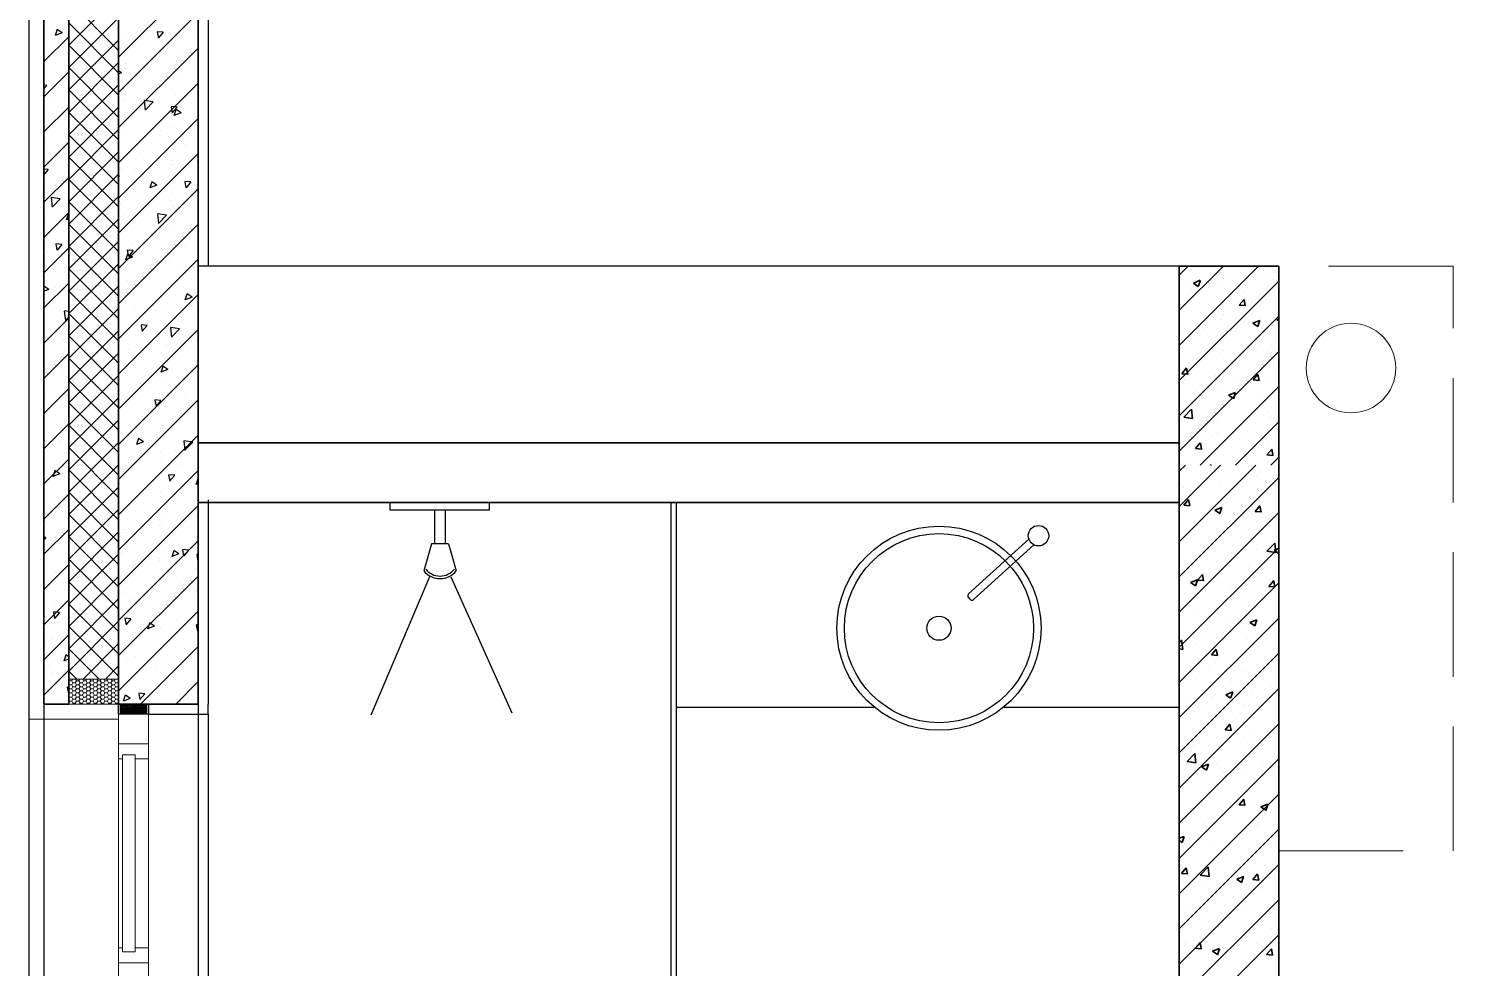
# Model space of a CAD drawing. Header units: inches. Extents: x 143994 to 247866, y 243815 to 272761.
# Drawn here: x 215828 to 218740, y 257098 to 258982 of the extents above; entities that cross this region are included whole.
import ezdxf

# ---------------------------------------------------------------- set-up
doc = ezdxf.new("R2010")
doc.units = ezdxf.units.IN
doc.header["$LTSCALE"] = 1000
doc.header["$MEASUREMENT"] = 0
doc.linetypes.add('DASH', pattern=[0.35, 0.25, -0.1])
for name, color, linetype in [('0-建筑1F', 127, 'Continuous'), ('A-S-face(建筑粉刷线)', 136, 'Continuous'), ('A-Wall-Patn', 255, 'Continuous'), ('I-FURNITURE-FIX', 2, 'Continuous'), ('PUB_HATCH', 8, 'Continuous'), ('厨卫', 44, 'Continuous')]:
    doc.layers.add(name, color=color, linetype=linetype)
for name, color, linetype, lineweight in [('A-Flr-Misc', 252, 'Continuous', 9), ('A-Flr-Opng', 14, 'Continuous', 9), ('A-M-Stone', 11, 'Continuous', 15), ('A-Wall', 254, 'Continuous', 35), ('MQ-HZ幕墙绘制', 6, 'Continuous', 13), ('W-保温层', 8, 'Continuous', 13)]:
    doc.layers.add(name, color=color, linetype=linetype, lineweight=lineweight)

# ---------------------------------------------------------------- blocks, each defined once
blk = doc.blocks.new('144')
at = {"layer": 'MQ-HZ幕墙绘制'}
h = blk.add_hatch(dxfattribs=at)
h.set_pattern_fill('HONEY', color=127, scale=3)
h.set_pattern_definition([(0, (2375.541, 380841.3842), (7.14375, 4.124445), [4.7625, -9.525]), (120, (2375.541, 380841.3842), (-7.143749147, 4.124446478), [4.7625, -9.525]), (60, (2375.541, 380841.3842), (8.53e-07, 8.248891478), [-9.525, 4.7625])])
h.paths.add_polyline_path([(631456.9, -382530.3), (631356.9, -382530.3), (631356.9, -382480.3), (631456.9, -382480.3)])
h = blk.add_hatch(dxfattribs=at)
h.set_pattern_fill('HEX', color=127, angle=-90, style=0)
h.set_pattern_definition([(270, (1020.9525, 145.3926), (1.649778, -3e-16), [0.9525, -1.905]), (30, (1020.9525, 145.3926), (-0.824889, 1.4287496586), [0.9525, -1.905]), (330, (1020.9525, 144.4401), (0.824889, 1.4287496586), [0.9525, -1.905])])
h.paths.add_polyline_path([(631459.9, -382530.3), (631513.9, -382530.3), (631513.9, -382547.3), (631459.9, -382547.3)])
at = {"layer": 'A-Flr-Misc', "color": 127, "linetype": 'DASH'}
for p, q in [((634136.9, -381650.3), (633786.9, -381650.3)), ((633786.9, -381650.3), (633786.9, -382825.3)), ((634136.9, -382825.3), (634136.9, -381650.3)), ((633786.9, -382825.3), (634136.9, -382825.3))]:
    blk.add_line(p, q, dxfattribs=at)
at = {"layer": 'A-Flr-Opng', "color": 127}
blk.add_circle((633931.9, -381855.3), 90, dxfattribs=at)
at = {"layer": 'A-M-Stone', "color": 127}
for p, q in [((631276.9, -382530.3), (631276.9, -379670.3)), ((631276.9, -382530.3), (631276.9, -382560.3)), ((631276.9, -382560.3), (631456.9, -382560.3))]:
    blk.add_line(p, q, dxfattribs=at)
at = {"layer": 'A-S-face(建筑粉刷线)', "color": 127}
for p, q in [((631636.9, -380030.3), (631636.9, -381650.3)), ((631636.9, -382120.3), (631636.9, -382530.3))]:
    blk.add_line(p, q, dxfattribs=at)
blk.add_lwpolyline([(631516.9, -382550.3), (631636.9, -382550.3), (631636.9, -382530.3)], dxfattribs=at)
at = {"layer": 'A-Wall', "color": 127}
for p, q in [((631306.9, -379700.3), (631306.9, -382530.3)), ((631356.9, -382530.3), (631356.9, -379750.3)), ((631456.9, -379850.3), (631456.9, -382530.3)), ((631616.9, -382530.3), (631616.9, -380010.3)), ((633586.9, -381650.3), (633786.9, -381650.3)), ((633586.9, -384945.3), (633586.9, -381650.3)), ((633786.9, -381650.3), (633786.9, -381995.3)), ((633786.9, -381995.3), (633786.9, -384945.3)), ((631616.9, -382005.3), (633586.9, -382005.3)), ((631616.9, -382120.3), (631616.9, -382020.3)), ((633586.9, -382125.3), (631616.9, -382125.3)), ((631306.9, -382530.3), (631356.9, -382530.3)), ((631456.9, -382530.3), (631616.9, -382530.3))]:
    blk.add_line(p, q, dxfattribs=at)
at = {"layer": 'A-Wall', "color": 127, "linetype": 'Continuous'}
for p, q in [((633586.9, -381668.3), (633605, -381650.3)), ((633586.9, -381739), (633675.7, -381650.3)), ((633586.9, -381809.8), (633746.4, -381650.3)), ((633586.9, -381880.5), (633786.9, -381680.5)), ((633615.3, -381684.4), (633629.3, -381679)), ((633625.3, -381691.3), (633629.4, -381679.3)), ((633676, -381675.3), (633676, -381675.3)), ((633728.8, -381669.3), (633728.8, -381669.3)), ((633776.4, -381677), (633776.4, -381677)), ((633778.9, -381662.7), (633778.9, -381662.7)), ((633782.7, -381679.8), (633782.7, -381679.8)), ((633602.5, -381685.9), (633602.5, -381685.9)), ((633611.4, -381697.6), (633611.4, -381697.6)), ((633615.3, -381684.4), (633625.3, -381691.1)), ((633672.5, -381692), (633672.5, -381692)), ((633718.1, -381702.1), (633718.1, -381702.1)), ((633587.3, -381728.8), (633586.9, -381725.7)), ((633586.9, -381728.6), (633587.2, -381728.6)), ((633651.9, -381737), (633651.9, -381737)), ((633707.6, -381728.7), (633717.2, -381717.2)), ((633707.6, -381728.7), (633719.5, -381729.8)), ((633719.6, -381730), (633717.3, -381717.4)), ((633768.6, -381717), (633768.6, -381717)), ((633586.9, -381951.2), (633786.9, -381751.2)), ((633670.1, -381758.6), (633670.1, -381758.6)), ((633676.2, -381748.2), (633676.2, -381748.2)), ((633726.3, -381741.6), (633726.3, -381741.6)), ((633734.7, -381764.9), (633748.7, -381759.6)), ((633734.7, -381764.9), (633744.7, -381771.7)), ((633744.7, -381771.9), (633748.8, -381759.8)), ((633774, -381743.6), (633774, -381743.6)), ((633782.9, -381759), (633786.9, -381754.8)), ((633782.9, -381759), (633786.9, -381759.6)), ((633636.2, -381776.9), (633636.2, -381776.9)), ((633699.8, -381780.9), (633699.8, -381780.9)), ((633742.9, -381781.4), (633742.9, -381781.4)), ((633586.9, -382021.9), (633786.9, -381821.9)), ((633623.6, -381827.1), (633623.6, -381827.1)), ((633667.7, -381825.2), (633667.7, -381825.2)), ((633673.6, -381820.5), (633673.6, -381820.5)), ((633749.4, -381810.5), (633749.4, -381810.5)), ((633771.5, -381810.2), (633771.5, -381810.2)), ((633591.9, -381866.6), (633601.5, -381855.1)), ((633603.9, -381867.9), (633601.6, -381855.3)), ((633776.2, -381850.9), (633776.2, -381850.9)), ((633591.9, -381866.6), (633603.8, -381867.7)), ((633597.2, -381879.1), (633597.2, -381879.1)), ((633659.6, -381870.9), (633659.6, -381870.9)), ((633704, -381883.6), (633704, -381883.6)), ((633735.3, -381879.2), (633745, -381867.7)), ((633735.3, -381879.2), (633747.3, -381880.2)), ((633747.4, -381880.4), (633745.1, -381867.9)), ((633769.1, -381876.8), (633769.1, -381876.8)), ((633621, -381899.4), (633621, -381899.4)), ((633629.2, -382050.3), (633786.9, -381892.6)), ((633639.4, -381906), (633639.4, -381906)), ((633665.2, -381891.8), (633665.2, -381891.8)), ((633686, -381910), (633700, -381904.6)), ((633686, -381910), (633696, -381916.7)), ((633696.1, -381916.9), (633700.1, -381904.8)), ((633696.8, -381889.4), (633696.8, -381889.4)), ((633746.2, -381910.5), (633746.2, -381910.5)), ((633595.9, -381953.8), (633611.5, -381937.6)), ((633613.8, -381956.8), (633611.6, -381937.8)), ((633766.7, -381943.4), (633766.7, -381943.4)), ((633595.9, -381953.8), (633613.7, -381956.6)), ((633644.2, -381968.3), (633644.2, -381968.3)), ((633662.8, -381958.4), (633662.8, -381958.4)), ((633700, -382050.3), (633786.9, -381963.3)), ((633768, -381970.2), (633768, -381970.2)), ((633770.5, -381951.6), (633770.5, -381951.6)), ((633651.3, -381990.3), (633651.3, -381990.3)), ((633664.2, -381985.3), (633664.2, -381985.3)), ((633771, -381989.8), (633771, -381989.8)), ((633619.6, -382017), (633629.3, -382005.6)), ((633619.6, -382017), (633631.6, -382018.1)), ((633631.7, -382018.3), (633629.4, -382005.8)), ((633660.4, -382024.9), (633660.4, -382024.9)), ((633717.9, -382030.5), (633717.9, -382030.5)), ((633763.1, -382029.6), (633772.7, -382018.1)), ((633763.1, -382029.6), (633775, -382030.6)), ((633764.3, -382009.9), (633764.3, -382009.9)), ((633767.9, -382023.9), (633767.9, -382023.9)), ((633775.1, -382030.9), (633772.8, -382018.3)), ((633586.9, -382062.7), (633599.3, -382050.3)), ((633586.9, -382133.4), (633670, -382050.3)), ((633586.9, -382204.1), (633740.7, -382050.3)), ((633591.5, -382047.2), (633591.5, -382047.2)), ((633649.7, -382050.3), (633651.4, -382049.6)), ((633651.3, -382050.3), (633651.5, -382049.8)), ((633699.3, -382034.2), (633699.3, -382034.2)), ((633703.1, -382052.4), (633703.1, -382052.4)), ((633770.7, -382050.3), (633786.9, -382034)), ((633586.9, -382274.8), (633786.9, -382074.8)), ((633634, -382078.6), (633634, -382078.6)), ((633634.8, -382067.9), (633634.8, -382067.9)), ((633670.7, -382084.7), (633670.7, -382084.7)), ((633735.1, -382065.8), (633735.1, -382065.8)), ((633741.5, -382072.4), (633741.5, -382072.4)), ((633594.9, -382094.7), (633594.9, -382094.7)), ((633596, -382130.8), (633605.6, -382119.3)), ((633608, -382132.1), (633605.6, -382119.6)), ((633586.9, -382345.5), (633786.9, -382145.5)), ((633596, -382130.8), (633608, -382131.9)), ((633631.6, -382145.2), (633631.6, -382145.2)), ((633658.2, -382140.8), (633672.2, -382135.4)), ((633658.2, -382140.8), (633668.2, -382147.5)), ((633659.6, -382147.2), (633659.6, -382147.2)), ((633662.9, -382142.4), (633662.9, -382142.4)), ((633668.2, -382147.7), (633672.2, -382135.6)), ((633732.6, -382132.4), (633732.6, -382132.4)), ((633739.5, -382143.4), (633749.1, -382131.9)), ((633739.5, -382143.4), (633751.4, -382144.4)), ((633744.4, -382147), (633744.4, -382147)), ((633751.4, -382144.6), (633749.1, -382132.1)), ((633779.5, -382122.4), (633779.5, -382122.4)), ((633618.1, -382163.6), (633618.1, -382163.6)), ((633766.3, -382151.7), (633766.3, -382151.7)), ((633730.2, -382198.9), (633730.2, -382198.9)), ((633763.2, -382223), (633778.8, -382206.8)), ((633586.9, -382416.2), (633786.9, -382216.2)), ((633629.2, -382211.7), (633629.2, -382211.7)), ((633691.8, -382225.9), (633691.8, -382225.9)), ((633741.8, -382219.3), (633741.8, -382219.3)), ((633763.2, -382223), (633781, -382225.8)), ((633777.6, -382221.3), (633786.9, -382217.8)), ((633777.6, -382221.3), (633786.9, -382227.6)), ((633781, -382226), (633778.8, -382207)), ((633620.6, -382249.4), (633620.6, -382249.4)), ((633654.6, -382261.7), (633654.6, -382261.7)), ((633727.4, -382253.9), (633727.4, -382253.9)), ((633771.2, -382241.7), (633771.2, -382241.7)), ((633586.9, -382486.9), (633786.9, -382286.9)), ((633609.6, -382285.8), (633623.6, -382280.5)), ((633609.6, -382285.8), (633619.5, -382292.5)), ((633619.5, -382292.8), (633623.6, -382280.7)), ((633623.8, -382281.3), (633633.4, -382269.8)), ((633623.8, -382281.3), (633635.7, -382282.3)), ((633626.7, -382278.3), (633626.7, -382278.3)), ((633635.7, -382282.5), (633633.4, -382270)), ((633662.8, -382276.3), (633662.8, -382276.3)), ((633727.8, -382265.5), (633727.8, -382265.5)), ((633765, -382288.2), (633765, -382288.2)), ((633767.2, -382293.8), (633776.8, -382282.3)), ((633767.2, -382293.8), (633779.2, -382294.9)), ((633769.6, -382280.8), (633769.6, -382280.8)), ((633779.2, -382295.1), (633776.8, -382282.5)), ((633639.2, -382304.8), (633639.2, -382304.8)), ((633689.2, -382298.2), (633689.2, -382298.2)), ((633702.5, -382305.6), (633702.5, -382305.6)), ((633624.3, -382344.9), (633624.3, -382344.9)), ((633725.3, -382332.1), (633725.3, -382332.1)), ((633586.9, -382557.6), (633786.9, -382357.6)), ((633636.6, -382377), (633636.6, -382377)), ((633687.6, -382355.6), (633687.6, -382355.6)), ((633712.4, -382367.1), (633712.4, -382367.1)), ((633729, -382366.4), (633743, -382361)), ((633729, -382366.4), (633738.9, -382373.1)), ((633738.9, -382373.3), (633743, -382361.2)), ((633778.9, -382375.6), (633778.9, -382375.6)), ((633586.9, -382406.8), (633591.9, -382401.6)), ((633594.1, -382420.8), (633591.8, -382401.8)), ((633662.3, -382395.6), (633662.3, -382395.6)), ((633722.9, -382398.7), (633722.9, -382398.7)), ((633586.9, -382419.5), (633594.1, -382420.6)), ((633586.9, -382628.3), (633786.9, -382428.3)), ((633621.9, -382411.5), (633621.9, -382411.5)), ((633651.5, -382431.7), (633661.1, -382420.2)), ((633651.5, -382431.7), (633663.5, -382432.7)), ((633663.5, -382433), (633661.1, -382420.4)), ((633786.1, -382429.3), (633786.1, -382429.3)), ((633648.7, -382457.8), (633648.7, -382457.8)), ((633659.7, -382446), (633659.7, -382446)), ((633720.5, -382465.3), (633720.5, -382465.3)), ((633755.4, -382462.3), (633755.4, -382462.3)), ((633619.5, -382478.1), (633619.5, -382478.1)), ((633690.8, -382484.6), (633690.8, -382484.6)), ((633770.7, -382495), (633770.7, -382495)), ((633586.9, -382699.1), (633786.9, -382499.1)), ((633607.1, -382524.8), (633607.1, -382524.8)), ((633654, -382515), (633654, -382515)), ((633680.3, -382511.4), (633694.3, -382506)), ((633680.3, -382511.4), (633690.2, -382518.1)), ((633690.2, -382518.3), (633694.3, -382506.2)), ((633733.4, -382508.2), (633733.4, -382508.2)), ((633783.5, -382501.6), (633783.5, -382501.6)), ((633617, -382544.6), (633617, -382544.6)), ((633718, -382531.8), (633718, -382531.8)), ((633586.9, -382769.8), (633786.9, -382569.8)), ((633608.9, -382559.4), (633608.9, -382559.4)), ((633679.3, -382582.1), (633688.9, -382570.7)), ((633679.3, -382582.1), (633691.2, -382583.2)), ((633691.2, -382583.4), (633688.9, -382570.9)), ((633701.9, -382558.9), (633701.9, -382558.9)), ((633715.6, -382563.9), (633715.6, -382563.9)), ((633730.9, -382580.5), (633730.9, -382580.5)), ((633614.6, -382611.2), (633614.6, -382611.2)), ((633680.8, -382587.1), (633680.8, -382587.1)), ((633715.6, -382598.4), (633715.6, -382598.4)), ((633586.9, -382840.5), (633786.9, -382640.5)), ((633602.8, -382645.8), (633618.4, -382629.6)), ((633620.6, -382648.7), (633618.4, -382629.7)), ((633778.3, -382628.9), (633778.3, -382628.9)), ((633602.8, -382645.8), (633620.6, -382648.5)), ((633628.2, -382666), (633628.2, -382666)), ((633631.6, -382656.4), (633645.6, -382651)), ((633631.6, -382656.4), (633641.6, -382663.1)), ((633641.6, -382663.3), (633645.6, -382651.3)), ((633661.7, -382648.9), (633661.7, -382648.9)), ((633676.7, -382666.1), (633676.7, -382666.1)), ((633678.3, -382659.4), (633678.3, -382659.4)), ((633713.2, -382665), (633713.2, -382665)), ((633754, -382649.4), (633754, -382649.4)), ((633783.5, -382670.7), (633783.5, -382670.7)), ((633612.1, -382688.5), (633612.1, -382688.5)), ((633612.2, -382677.8), (633612.2, -382677.8)), ((633718.9, -382693), (633718.9, -382693)), ((633586.9, -382911.2), (633786.9, -382711.2)), ((633701.4, -382728.3), (633701.4, -382728.3)), ((633707, -382732.6), (633716.6, -382721.1)), ((633719, -382733.8), (633716.6, -382721.3)), ((633609.7, -382744.4), (633609.7, -382744.4)), ((633625.7, -382738.3), (633625.7, -382738.3)), ((633707, -382732.6), (633719, -382733.6)), ((633710.7, -382731.6), (633710.7, -382731.6)), ((633751, -382736.9), (633765, -382731.6)), ((633751, -382736.9), (633761, -382743.6)), ((633761, -382743.9), (633765, -382731.8)), ((633770.1, -382748.2), (633770.1, -382748.2)), ((633586.9, -382981.9), (633786.9, -382781.9)), ((633636.9, -382767.8), (633636.9, -382767.8)), ((633653.4, -382768.2), (633653.4, -382768.2)), ((633743.7, -382772.3), (633743.7, -382772.3)), ((633586.9, -382799.9), (633597, -382796.1)), ((633586.9, -382804.1), (633592.9, -382808.2)), ((633592.9, -382808.4), (633597, -382796.3)), ((633607.3, -382811), (633607.3, -382811)), ((633648.8, -382807.2), (633648.8, -382807.2)), ((633701.4, -382812.2), (633701.4, -382812.2)), ((633708.3, -382798.2), (633708.3, -382798.2)), ((633775.1, -382790.5), (633775.1, -382790.5)), ((633586.9, -383052.6), (633786.9, -382852.6)), ((633591.3, -382870.5), (633600.9, -382859)), ((633591.3, -382870.5), (633603.3, -382871.5)), ((633598, -382870), (633598, -382870)), ((633603.3, -382871.7), (633600.9, -382859.2)), ((633629.3, -382873.7), (633644.9, -382857.5)), ((633629.3, -382873.7), (633647.1, -382876.5)), ((633647.1, -382876.7), (633644.9, -382857.7)), ((633702.4, -382882), (633716.4, -382876.6)), ((633704.7, -382874.5), (633704.7, -382874.5)), ((633705.9, -382864.7), (633705.9, -382864.7)), ((633722.5, -382869.4), (633722.5, -382869.4)), ((633734.8, -382883), (633744.4, -382871.5)), ((633746.7, -382884.3), (633744.4, -382871.7)), ((633772.6, -382862.8), (633772.6, -382862.8)), ((633596.2, -382886.1), (633596.2, -382886.1)), ((633604.9, -382877.5), (633604.9, -382877.5)), ((633640.1, -382896.9), (633640.1, -382896.9)), ((633661.1, -382902.2), (633661.1, -382902.2)), ((633702.4, -382882), (633712.3, -382888.7)), ((633712.3, -382888.9), (633716.3, -382876.8)), ((633734.8, -382883), (633746.7, -382884.1)), ((633746.9, -382901.4), (633746.9, -382901.4)), ((633777.7, -382882.1), (633777.7, -382882.1)), ((633586.9, -383123.3), (633786.9, -382923.3)), ((633703.4, -382931.3), (633703.4, -382931.3)), ((633602.4, -382944.1), (633602.4, -382944.1)), ((633669.9, -382948.3), (633669.9, -382948.3)), ((633720, -382941.7), (633720, -382941.7)), ((633664.9, -382976.2), (633664.9, -382976.2)), ((633771.7, -382980.7), (633771.7, -382980.7)), ((633586.9, -383194), (633786.9, -382994)), ((633600, -383010.7), (633600, -383010.7)), ((633619.1, -383020.9), (633628.7, -383009.4)), ((633619.1, -383020.9), (633631, -383022)), ((633631, -383022.2), (633628.7, -383009.6)), ((633652.8, -383021.5), (633652.8, -383021.5)), ((633653.7, -383027), (633667.7, -383021.6)), ((633663.6, -383033.9), (633667.7, -383021.8)), ((633667.3, -383020.6), (633667.3, -383020.6)), ((633701, -382997.9), (633701, -382997.9)), ((633743.1, -383010.6), (633743.1, -383010.6)), ((633762.5, -383033.5), (633772.1, -383022)), ((633769.5, -383001.5), (633769.5, -383001.5)), ((633774.5, -383034.7), (633772.1, -383022.2)), ((633617.3, -383027.2), (633617.3, -383027.2)), ((633653.7, -383027), (633663.6, -383033.7)), ((633762.5, -383033.5), (633774.5, -383034.5))]:
    blk.add_line(p, q, dxfattribs=at)
at = {"layer": 'I-FURNITURE-FIX', "color": 127, "ltscale": 10}
blk.add_line((632576.9, -382125.3), (632576.9, -382536.3), dxfattribs=at)
at = {"layer": 'MQ-HZ幕墙绘制', "color": 127}
for p, q in [((631456.9, -382610.3), (631456.9, -382550.3)), ((631456.9, -382550.3), (631516.9, -382550.3)), ((631516.9, -382550.3), (631516.9, -382610.3)), ((631456.9, -382640.3), (631456.9, -382610.3)), ((631456.9, -382610.3), (631516.9, -382610.3)), ((631516.9, -382610.3), (631456.9, -382610.3)), ((631516.9, -382610.3), (631516.9, -382640.3)), ((631456.9, -382640.3), (631456.9, -383020.3)), ((631464.9, -382640.3), (631456.9, -382640.3)), ((631489.9, -382632.3), (631464.9, -382632.3)), ((631464.9, -382632.3), (631464.9, -382640.3)), ((631464.9, -382640.3), (631464.9, -383020.3)), ((631489.9, -382640.3), (631489.9, -382632.3)), ((631489.9, -382640.3), (631489.9, -383020.3)), ((631516.9, -382640.3), (631489.9, -382640.3)), ((631516.9, -382640.3), (631516.9, -383020.3)), ((631464.9, -383020.3), (631456.9, -383020.3)), ((631456.9, -383020.3), (631456.9, -383050.3)), ((631464.9, -383028.3), (631464.9, -383020.3)), ((631516.9, -383020.3), (631489.9, -383020.3)), ((631489.9, -383020.3), (631489.9, -383028.3)), ((631516.9, -383050.3), (631516.9, -383020.3)), ((631456.9, -383050.3), (631516.9, -383050.3)), ((631516.9, -383050.3), (631456.9, -383050.3)), ((631456.9, -383050.3), (631456.9, -383110.3)), ((631489.9, -383028.3), (631464.9, -383028.3)), ((631516.9, -383110.3), (631516.9, -383050.3))]:
    blk.add_line(p, q, dxfattribs=at)
blk.add_lwpolyline([(631456.9, -382530.3), (631356.9, -382530.3), (631356.9, -382480.3), (631456.9, -382480.3)], close=True, dxfattribs=at)
at = {"layer": 'MQ-HZ幕墙绘制', "color": 127, "lineweight": -3}
blk.add_lwpolyline([(631516.9, -382550.3), (631456.9, -382550.3), (631456.9, -382533.3), (631456.9, -382533.3), (631456.9, -382530.3), (631459.9, -382530.3), (631459.9, -382547.3), (631513.9, -382547.3), (631513.9, -382530.3), (631516.9, -382530.3), (631516.9, -382533.3), (631516.9, -382533.3), (631516.9, -382550.3, -0.000051)], format="xyb", dxfattribs=at)
at = {"layer": 'PUB_HATCH', "color": 127, "linetype": 'Continuous'}
for p, q in [((631616.9, -381070.9), (631456.9, -381230.9)), ((631616.9, -381141.6), (631456.9, -381301.6)), ((631322.1, -381184.6), (631322.1, -381184.6)), ((631333.3, -381175.3), (631329.3, -381187.4)), ((631343.6, -381181.5), (631329.5, -381186.9)), ((631343.6, -381181.5), (631333.6, -381174.8)), ((631471.5, -381187.2), (631471.5, -381187.2)), ((631534.3, -381180), (631536.7, -381192.5)), ((631546.6, -381180.5), (631534.6, -381179.5)), ((631546.6, -381180.5), (631537, -381192)), ((631356.9, -381189.5), (631306.9, -381239.5)), ((631320.6, -381190.7), (631320.6, -381190.7)), ((631616.9, -381212.3), (631456.9, -381372.3)), ((631471, -381216), (631471, -381216)), ((631535.6, -381193.6), (631535.6, -381193.6)), ((631616.9, -381202.7), (631616.7, -381203.4)), ((631470.1, -381243), (631470.1, -381243)), ((631520.1, -381236.4), (631520.1, -381236.4)), ((631573, -381238.8), (631573, -381238.8)), ((631577.8, -381220.5), (631577.8, -381220.5)), ((631356.9, -381260.2), (631306.9, -381310.2)), ((631462.9, -381262), (631456.9, -381258)), ((631462.9, -381262), (631456.9, -381264.3)), ((631469.1, -381253.8), (631469.1, -381253.8)), ((631583.9, -381272.7), (631583.9, -381272.7)), ((631312.8, -381287.3), (631306.9, -381286.4)), ((631312.8, -381287.3), (631306.9, -381293.5)), ((631616.9, -381283), (631456.9, -381443)), ((631467.2, -381292.7), (631467.2, -381292.7)), ((631593.8, -381298.6), (631593.8, -381298.6)), ((631356.9, -381330.9), (631306.9, -381380.9)), ((631325.3, -381313.7), (631325.3, -381313.7)), ((631341.7, -381331.8), (631341.7, -381331.8)), ((631350.6, -381312.7), (631350.6, -381312.7)), ((631466.6, -381320.4), (631466.6, -381320.4)), ((631467.5, -381315.3), (631467.5, -381315.3)), ((631508.2, -381318), (631510.4, -381337)), ((631526.3, -381320.4), (631508.5, -381317.7)), ((631526.3, -381320.4), (631510.7, -381336.7)), ((631538.8, -381322.7), (631538.8, -381322.7)), ((631562.1, -381330.4), (631564.4, -381342.9)), ((631574.3, -381331), (631562.4, -381329.9)), ((631574.3, -381331), (631564.7, -381342.4)), ((631570.5, -381305.4), (631570.5, -381305.4)), ((631616.9, -381353.7), (631456.9, -381513.7)), ((631572.1, -381336.3), (631568, -381348.4)), ((631582.3, -381342.5), (631568.3, -381347.9)), ((631582.3, -381342.5), (631572.4, -381335.8)), ((631464.2, -381386.9), (631464.2, -381386.9)), ((631541.2, -381377.5), (631541.2, -381377.5)), ((631543.6, -381362.7), (631543.6, -381362.7)), ((631568.1, -381371.9), (631568.1, -381371.9)), ((631356.9, -381401.6), (631306.9, -381451.6)), ((631310.3, -381402.7), (631310.3, -381402.7)), ((631350.1, -381393), (631350.1, -381393)), ((631563.6, -381402), (631563.6, -381402)), ((631591.5, -381406.6), (631591.5, -381406.6)), ((631616.9, -381424.4), (631456.9, -381584.4)), ((631474.9, -381426.6), (631474.9, -381426.6)), ((631499, -381424.4), (631499, -381424.4)), ((631564.4, -381446.4), (631564.4, -381446.4)), ((631565.7, -381438.5), (631565.7, -381438.5)), ((631605.8, -381428.9), (631605.8, -381428.9)), ((631614.4, -381439.8), (631614.4, -381439.8)), ((631315.2, -381456.3), (631306.9, -381455.6)), ((631315.2, -381456.3), (631306.9, -381466.1)), ((631356.9, -381472.3), (631306.9, -381522.3)), ((631458.6, -381468.8), (631456.9, -381468.7)), ((631458.6, -381468.8), (631456.9, -381470.9)), ((631461.8, -381453.5), (631461.8, -381453.5)), ((631488.6, -381456.4), (631488.6, -381456.4)), ((631312.2, -381479.6), (631312.2, -381479.6)), ((631616.9, -381495.1), (631456.9, -381655.1)), ((631523.4, -381481.4), (631519.4, -381493.4)), ((631533.7, -381487.6), (631519.6, -381492.9)), ((631533.7, -381487.6), (631523.7, -381480.9)), ((631563.2, -381505.1), (631563.2, -381505.1)), ((631589.8, -381480.8), (631592.2, -381493.4)), ((631602.1, -381481.4), (631590.1, -381480.3)), ((631602.1, -381481.4), (631592.5, -381492.9)), ((631321.2, -381512.9), (631323.4, -381531.8)), ((631339.3, -381515.3), (631321.5, -381512.5)), ((631339.3, -381515.3), (631323.8, -381531.5)), ((631353.3, -381522), (631353.3, -381522)), ((631356.7, -381534.2), (631356.7, -381534.2)), ((631459.4, -381520.1), (631459.4, -381520.1)), ((631460.1, -381526.6), (631460.1, -381526.6)), ((631511.7, -381525.3), (631511.7, -381525.3)), ((631561.8, -381518.7), (631561.8, -381518.7)), ((631566.8, -381531.1), (631566.8, -381531.1)), ((631583.3, -381525.9), (631583.3, -381525.9)), ((631356.9, -381543), (631306.9, -381593)), ((631309.7, -381551.9), (631309.7, -381551.9)), ((631350, -381566), (631350, -381566)), ((631355.4, -381545.9), (631351.3, -381557.9)), ((631356.9, -381555.4), (631351.6, -381557.5)), ((631356.9, -381546.2), (631355.7, -381545.4)), ((631616.9, -381565.9), (631456.9, -381725.9)), ((631466.6, -381545.9), (631466.6, -381545.9)), ((631534.7, -381546), (631536.9, -381565)), ((631552.8, -381548.4), (631535, -381545.6)), ((631552.8, -381548.4), (631537.2, -381564.6)), ((631560.8, -381571.7), (631560.8, -381571.7)), ((631356.9, -381613.7), (631306.9, -381663.7)), ((631313.5, -381623.7), (631313.5, -381623.7)), ((631330.7, -381606.2), (631333, -381618.7)), ((631342.9, -381606.7), (631331, -381605.7)), ((631342.9, -381606.7), (631333.3, -381618.2)), ((631354.2, -381600.8), (631354.2, -381600.8)), ((631459.1, -381604.2), (631459.1, -381604.2)), ((631474.1, -381618.7), (631476.5, -381631.3)), ((631486.4, -381619.3), (631474.4, -381618.2)), ((631486.4, -381619.3), (631476.8, -381630.8)), ((631484.9, -381605.9), (631484.9, -381605.9)), ((631509.2, -381597.6), (631509.2, -381597.6)), ((631543, -381615.9), (631543, -381615.9)), ((631591.6, -381610.4), (631591.6, -381610.4)), ((631616.9, -381636.6), (631456.9, -381796.6)), ((631474.7, -381626.4), (631470.7, -381638.5)), ((631485, -381632.6), (631471, -381638)), ((631485, -381632.6), (631475, -381625.9)), ((631527, -381632.7), (631527, -381632.7)), ((631558.4, -381638.3), (631558.4, -381638.3)), ((631309.7, -381656), (631309.7, -381656)), ((631351.8, -381667.3), (631351.8, -381667.3)), ((631474.3, -381679.9), (631474.3, -381679.9)), ((631582.9, -381659.8), (631582.9, -381659.8)), ((631590.9, -381659.8), (631590.9, -381659.8)), ((631356.9, -381684.4), (631306.9, -381734.4)), ((631316.9, -381697.1), (631306.9, -381701)), ((631316.9, -381697.1), (631307, -381690.4)), ((631330.8, -381693), (631330.8, -381693)), ((631616.9, -381707.3), (631456.9, -381867.3)), ((631555.9, -381704.8), (631555.9, -381704.8)), ((631594.1, -381706.9), (631590.1, -381719)), ((631604.4, -381713.1), (631594.4, -381706.4)), ((631347.8, -381740.8), (631350, -381759.8)), ((631356.9, -381741.8), (631348.1, -381740.4)), ((631349.4, -381733.9), (631349.4, -381733.9)), ((631488.1, -381734.9), (631488.1, -381734.9)), ((631530.3, -381738.7), (631530.3, -381738.7)), ((631604.4, -381713.1), (631590.4, -381718.5)), ((631594.9, -381739.4), (631594.9, -381739.4)), ((631606, -381728.8), (631606, -381728.8)), ((631356.9, -381755.1), (631306.9, -381805.1)), ((631356.9, -381752.5), (631350.3, -381759.4)), ((631353.9, -381761.9), (631353.9, -381761.9)), ((631501.9, -381769.2), (631504.2, -381781.7)), ((631514.1, -381769.7), (631502.2, -381768.7)), ((631514.1, -381769.7), (631504.5, -381781.2)), ((631616.9, -381778), (631456.9, -381938)), ((631466, -381799.2), (631466, -381799.2)), ((631553.5, -381771.4), (631553.5, -381771.4)), ((631561.2, -381773.9), (631563.4, -381792.9)), ((631579.3, -381776.3), (631561.5, -381773.5)), ((631579.3, -381776.3), (631563.7, -381792.5)), ((631582.7, -381779.2), (631582.7, -381779.2)), ((631356.9, -381825.9), (631306.9, -381875.9)), ((631346.9, -381800.5), (631346.9, -381800.5)), ((631349.4, -381819.2), (631349.4, -381819.2)), ((631477.7, -381817.6), (631477.7, -381817.6)), ((631512.9, -381814.2), (631512.9, -381814.2)), ((631553.4, -381807.6), (631553.4, -381807.6)), ((631603.5, -381801), (631603.5, -381801)), ((631341.5, -381832.1), (631341.5, -381832.1)), ((631351.4, -381834.2), (631351.4, -381834.2)), ((631616.9, -381848.7), (631456.9, -382008.7)), ((631545.5, -381851.9), (631541.4, -381864)), ((631555.7, -381858.2), (631545.8, -381851.4)), ((631551.1, -381838), (631551.1, -381838)), ((631555.1, -381841.1), (631555.1, -381841.1)), ((631344.5, -381867.1), (631344.5, -381867.1)), ((631500.8, -381886.5), (631500.8, -381886.5)), ((631555.7, -381858.2), (631541.7, -381863.5)), ((631542.4, -381869.2), (631542.4, -381869.2)), ((631550.9, -381879.9), (631550.9, -381879.9)), ((631356.9, -381896.6), (631306.9, -381946.6)), ((631309.1, -381909.2), (631309.1, -381909.2)), ((631548.6, -381904.6), (631548.6, -381904.6)), ((631590.3, -381913.1), (631590.3, -381913.1)), ((631342.1, -381933.6), (631342.1, -381933.6)), ((631616.9, -381919.4), (631456.9, -382079.4)), ((631473.7, -381933.1), (631473.7, -381933.1)), ((631516.1, -381943.3), (631516.1, -381943.3)), ((631529.6, -381919.6), (631532, -381932.1)), ((631541.9, -381920.2), (631529.9, -381919.1)), ((631541.9, -381920.2), (631532.3, -381931.6)), ((631356.9, -381967.3), (631306.9, -382017.3)), ((631498.3, -381958.8), (631498.3, -381958.8)), ((631546.2, -381971.2), (631546.2, -381971.2)), ((631339.6, -382000.2), (631339.6, -382000.2)), ((631616.9, -381990.1), (631456.9, -382150.1)), ((631496.8, -381997), (631492.7, -382009.1)), ((631507, -382003.2), (631497.1, -381996.5)), ((631587.7, -382001.8), (631589.9, -382020.8)), ((631605.8, -382004.2), (631588, -382001.5)), ((631327.4, -382013.6), (631327.4, -382013.6)), ((631507, -382003.2), (631493, -382008.6)), ((631540.9, -382022.6), (631540.9, -382022.6)), ((631572, -382021.1), (631572, -382021.1)), ((631605.8, -382004.2), (631590.2, -382020.4)), ((631356.9, -382038), (631306.9, -382088)), ((631319.8, -382054.3), (631319.8, -382054.3)), ((631339, -382067.7), (631329.1, -382061)), ((631616.9, -382060.8), (631456.9, -382220.8)), ((631465.5, -382052.5), (631465.5, -382052.5)), ((631476.3, -382045), (631476.3, -382045)), ((631543.8, -382037.7), (631543.8, -382037.7)), ((631582.1, -382032.4), (631582.1, -382032.4)), ((631583.1, -382049.5), (631583.1, -382049.5)), ((631328.8, -382061.5), (631324.7, -382073.6)), ((631339, -382067.7), (631325, -382073.1)), ((631337.2, -382066.8), (631337.2, -382066.8)), ((631348.8, -382072.5), (631348.8, -382072.5)), ((631557.4, -382070), (631559.7, -382082.6)), ((631569.6, -382070.6), (631557.7, -382069.5)), ((631569.6, -382070.6), (631560, -382082.1)), ((631595.1, -382090), (631595.1, -382090)), ((631616.2, -382077.5), (631612.1, -382089.6)), ((631616.9, -382087.4), (631612.4, -382089.1)), ((631616.9, -382077.3), (631616.5, -382077)), ((631356.9, -382108.7), (631306.9, -382158.7)), ((631519.3, -382099.9), (631519.3, -382099.9)), ((631541.3, -382104.3), (631541.3, -382104.3)), ((631330.6, -382142.7), (631330.6, -382142.7)), ((631334.8, -382133.4), (631334.8, -382133.4)), ((631343, -382123.2), (631343, -382123.2)), ((631616.9, -382131.5), (631456.9, -382291.5)), ((631458.4, -382148.2), (631456.9, -382147.2)), ((631458.4, -382148.2), (631456.9, -382148.8)), ((631541.8, -382122.4), (631541.8, -382122.4)), ((631308.6, -382162.5), (631308.6, -382162.5)), ((631538.9, -382170.9), (631538.9, -382170.9)), ((631542.5, -382168.9), (631542.5, -382168.9)), ((631544.1, -382151.7), (631544.1, -382151.7)), ((631589.8, -382166.4), (631589.8, -382166.4)), ((631592.5, -382162.3), (631592.5, -382162.3)), ((631356.9, -382179.4), (631306.9, -382229.4)), ((631310.5, -382195.9), (631306.9, -382195.6)), ((631310.5, -382195.9), (631306.9, -382200.2)), ((631332.3, -382200), (631332.3, -382200)), ((631340.4, -382195.5), (631340.4, -382195.5)), ((631356.5, -382206.4), (631356.5, -382206.4)), ((631616.9, -382202.3), (631456.9, -382362.3)), ((631466.7, -382178.8), (631466.7, -382178.8)), ((631473.1, -382186.4), (631473.1, -382186.4)), ((631355.4, -382222), (631355.4, -382222)), ((631462.2, -382226.5), (631462.2, -382226.5)), ((631567.5, -382222.5), (631563.5, -382234.6)), ((631577.8, -382228.7), (631563.8, -382234.1)), ((631577.8, -382228.7), (631567.8, -382222)), ((631569, -382231), (631569, -382231)), ((631585.1, -382220.5), (631587.5, -382233)), ((631597.4, -382221), (631585.4, -382220)), ((631597.4, -382221), (631587.8, -382232.5)), ((631614.2, -382229.7), (631616.4, -382248.7)), ((631616.9, -382229.8), (631614.5, -382229.4)), ((631356.9, -382250.1), (631306.9, -382300.1)), ((631489.9, -382247.7), (631489.9, -382247.7)), ((631504.4, -382253.3), (631504.4, -382253.3)), ((631536.5, -382237.5), (631536.5, -382237.5)), ((631539.9, -382241.1), (631539.9, -382241.1)), ((631611.1, -382257.8), (631611.1, -382257.8)), ((631616.9, -382248.2), (631616.7, -382248.4)), ((631329.9, -382266.5), (631329.9, -382266.5)), ((631616.9, -382273), (631456.9, -382433)), ((631581.5, -382285.7), (631581.5, -382285.7)), ((631356.9, -382320.8), (631306.9, -382370.8)), ((631464.9, -382305.7), (631464.9, -382305.7)), ((631487.3, -382320), (631487.3, -382320)), ((631534, -382304), (631534, -382304)), ((631613.6, -382303.4), (631613.6, -382303.4)), ((631326, -382345.8), (631328.3, -382358.4)), ((631338.2, -382346.4), (631326.3, -382345.3)), ((631327.5, -382333.1), (631327.5, -382333.1)), ((631338.2, -382346.4), (631328.6, -382357.9)), ((631348.2, -382325.7), (631348.2, -382325.7)), ((631616.9, -382343.7), (631456.9, -382503.7)), ((631465.4, -382355.5), (631465.4, -382355.5)), ((631469.4, -382358.4), (631471.8, -382370.9)), ((631481.7, -382358.9), (631469.7, -382357.9)), ((631481.7, -382358.9), (631472.1, -382370.4)), ((631518.9, -382367.6), (631514.8, -382379.6)), ((631529.1, -382373.8), (631515.1, -382379.1)), ((631529.1, -382373.8), (631519.2, -382367.1)), ((631531.6, -382370.6), (631531.6, -382370.6)), ((631541.2, -382375.7), (631541.2, -382375.7)), ((631572.2, -382360), (631572.2, -382360)), ((631612.9, -382370.9), (631615.2, -382383.5)), ((631616.9, -382370.8), (631613.2, -382370.4)), ((631616.9, -382381.3), (631615.5, -382383)), ((631356.9, -382391.5), (631306.9, -382441.5)), ((631325, -382399.7), (631325, -382399.7)), ((631561, -382382.3), (631561, -382382.3)), ((631308, -382415.7), (631308, -382415.7)), ((631308.9, -382415.5), (631308.9, -382415.5)), ((631350.8, -382432.1), (631346.8, -382444.1)), ((631356.9, -382439.9), (631347.1, -382443.7)), ((631356.9, -382435.5), (631351.1, -382431.6)), ((631472.5, -382439.6), (631472.5, -382439.6)), ((631490.2, -382434.8), (631490.2, -382434.8)), ((631616.9, -382414.4), (631501, -382530.3)), ((631529.2, -382437.2), (631529.2, -382437.2)), ((631589.2, -382419.6), (631589.2, -382419.6)), ((631597, -382439.4), (631597, -382439.4)), ((631356.9, -382462.3), (631306.9, -382512.3)), ((631318.9, -382452.7), (631318.9, -382452.7)), ((631322.6, -382466.3), (631322.6, -382466.3)), ((631355.9, -382459.7), (631355.9, -382459.7)), ((631508.4, -382461.2), (631508.4, -382461.2)), ((631532.4, -382461.7), (631532.4, -382461.7)), ((631584.1, -382451.2), (631584.1, -382451.2)), ((631332, -382484.4), (631332, -382484.4)), ((631353.7, -382496.3), (631356.1, -382508.8)), ((631356.9, -382496), (631354, -382495.8)), ((631616.9, -382485.1), (631571.7, -382530.3)), ((631356.9, -382507.6), (631356.4, -382508.3)), ((631470.2, -382512.6), (631466.1, -382524.7)), ((631480.4, -382518.8), (631466.4, -382524.2)), ((631480.4, -382518.8), (631470.5, -382512.1)), ((631497.2, -382508.8), (631499.5, -382521.3)), ((631509.4, -382509.4), (631497.5, -382508.3)), ((631509.4, -382509.4), (631499.8, -382520.8)), ((631526.7, -382503.8), (631526.7, -382503.8)), ((631581.6, -382523.5), (631581.6, -382523.5)), ((631531.5, -382530.1), (631531.5, -382530.1))]:
    blk.add_line(p, q, dxfattribs=at)
at = {"layer": 'PUB_HATCH', "color": 127}
for p, q in [((631636.9, -382550.3), (631636.9, -383110.3)), ((631276.9, -382560.3), (631276.9, -383100.3))]:
    blk.add_line(p, q, dxfattribs=at)
at = {"layer": 'W-保温层', "color": 127}
for p, q in [((631356.9, -379750.3), (631356.9, -382480.3)), ((631456.9, -382480.3), (631456.9, -379850.3)), ((631356.9, -382480.3), (631456.9, -382480.3))]:
    blk.add_line(p, q, dxfattribs=at)
at = {"layer": 'W-保温层', "color": 127, "linetype": 'Continuous'}
for p, q in [((631456.9, -381106.8), (631356.9, -381206.8)), ((631356.9, -381117), (631456.9, -381217)), ((631456.9, -381151.7), (631356.9, -381251.7)), ((631356.9, -381161.9), (631456.9, -381261.9)), ((631456.9, -381196.6), (631356.9, -381296.6)), ((631356.9, -381206.8), (631456.9, -381306.8)), ((631456.9, -381241.5), (631356.9, -381341.5)), ((631356.9, -381251.7), (631456.9, -381351.7)), ((631456.9, -381286.4), (631356.9, -381386.4)), ((631356.9, -381296.6), (631456.9, -381396.6)), ((631456.9, -381331.3), (631356.9, -381431.3)), ((631356.9, -381341.5), (631456.9, -381441.5)), ((631456.9, -381376.2), (631356.9, -381476.2)), ((631356.9, -381386.4), (631456.9, -381486.4)), ((631456.9, -381421.1), (631356.9, -381521.1)), ((631356.9, -381431.3), (631456.9, -381531.3)), ((631456.9, -381466), (631356.9, -381566)), ((631356.9, -381476.2), (631456.9, -381576.2)), ((631456.9, -381510.9), (631356.9, -381610.9)), ((631356.9, -381521.1), (631456.9, -381621.1)), ((631456.9, -381555.8), (631356.9, -381655.8)), ((631356.9, -381566), (631456.9, -381666)), ((631456.9, -381600.7), (631356.9, -381700.7)), ((631356.9, -381610.9), (631456.9, -381710.9)), ((631456.9, -381645.6), (631356.9, -381745.6)), ((631356.9, -381655.8), (631456.9, -381755.8)), ((631456.9, -381690.5), (631356.9, -381790.5)), ((631356.9, -381700.7), (631456.9, -381800.7)), ((631456.9, -381735.4), (631356.9, -381835.4)), ((631356.9, -381745.6), (631456.9, -381845.6)), ((631456.9, -381780.3), (631356.9, -381880.3)), ((631356.9, -381790.5), (631456.9, -381890.5)), ((631456.9, -381825.2), (631356.9, -381925.2)), ((631356.9, -381835.4), (631456.9, -381935.4)), ((631456.9, -381870.1), (631356.9, -381970.1)), ((631356.9, -381880.3), (631456.9, -381980.3)), ((631456.9, -381915), (631356.9, -382015)), ((631356.9, -381925.2), (631456.9, -382025.2)), ((631456.9, -381959.9), (631356.9, -382059.9)), ((631356.9, -381970.1), (631456.9, -382070.1)), ((631456.9, -382004.8), (631356.9, -382104.8)), ((631356.9, -382015), (631456.9, -382115)), ((631456.9, -382049.7), (631356.9, -382149.7)), ((631356.9, -382059.9), (631456.9, -382159.9)), ((631456.9, -382094.6), (631356.9, -382194.6)), ((631356.9, -382104.8), (631456.9, -382204.8)), ((631456.9, -382139.5), (631356.9, -382239.5)), ((631356.9, -382149.7), (631456.9, -382249.7)), ((631456.9, -382184.4), (631356.9, -382284.4)), ((631356.9, -382194.6), (631456.9, -382294.6)), ((631456.9, -382229.3), (631356.9, -382329.3)), ((631356.9, -382239.5), (631456.9, -382339.5)), ((631456.9, -382274.2), (631356.9, -382374.2)), ((631356.9, -382284.4), (631456.9, -382384.4)), ((631456.9, -382319.1), (631356.9, -382419.1)), ((631356.9, -382329.3), (631456.9, -382429.3)), ((631456.9, -382364), (631356.9, -382464)), ((631356.9, -382374.2), (631456.9, -382474.2)), ((631456.9, -382408.9), (631385.6, -382480.3)), ((631356.9, -382419.2), (631418, -382480.3)), ((631356.9, -382464.1), (631373.1, -382480.3)), ((631456.9, -382453.8), (631430.5, -382480.3))]:
    blk.add_line(p, q, dxfattribs=at)
at = {"layer": '厨卫', "color": 127}
for p, q in [((633586.9, -381650.3), (631616.9, -381650.3)), ((632201.9, -382125.3), (632001.9, -382125.3)), ((632001.9, -382125.3), (632001.9, -382140.3)), ((632001.9, -382140.3), (632201.9, -382140.3)), ((632091.1, -382140.3), (632091.1, -382208.5)), ((632112.4, -382140.3), (632112.4, -382208.5)), ((632201.9, -382140.3), (632201.9, -382125.3)), ((632566.9, -382125.3), (632576.9, -382125.3)), ((632566.9, -383321.3), (632566.9, -382125.3)), ((632576.9, -382125.3), (632576.9, -383321.3)), ((633285.3, -382198.6), (633164, -382308.8)), ((632085.4, -382208.5), (632069.7, -382262.5)), ((632119.5, -382208.5), (632085.4, -382208.5)), ((632119.5, -382208.5), (632135.1, -382262.5)), ((633173.7, -382320.2), (633294.8, -382210.2)), ((632081, -382274.6), (631963.4, -382552.3)), ((632123.8, -382274.6), (632246.9, -382547.8)), ((633163, -382315.8), (633166.3, -382319.5)), ((632576.9, -382536.3), (632974.3, -382536.3)), ((633234.4, -382536.3), (633586.9, -382536.3))]:
    blk.add_line(p, q, dxfattribs=at)
for centre, radius in [((633104.4, -382377.9), 205), ((633304.3, -382192), 20.5), ((633104.4, -382377.9), 190), ((633104.4, -382377.9), 24.3)]:
    blk.add_circle(centre, radius, dxfattribs=at)
for centre, radius, start, end in [((632102.4, -382236.2), 42, 218.8688, 321.1312), ((632102.4, -382236.2), 37, 218.8688, 321.1312), ((633168.3, -382313), 5.98, 135.84, 208.844), ((633170.3, -382316.5), 5, 216.9068, 312.2557)]:
    blk.add_arc(centre, radius, start, end, dxfattribs=at)

msp = doc.modelspace()

# ---------------------------------------------------------------- linework, layer by layer
at = {"layer": 'A-Wall-Patn'}
for p, q in [((215858.2, 260456.1), (215858.2, 251096.1)), ((216168.2, 260146.1), (216168.2, 251406.1))]:
    msp.add_line(p, q, dxfattribs=at)
at = {"layer": 'A-Wall-Patn', "color": 11}
msp.add_lwpolyline([(215828.2, 253131.1), (215828.2, 260486.1), (217958.2, 260486.1), (217958.2, 264126.1), (222398.2, 264126.1), (222398.2, 264396.1), (223398.2, 264396.1), (223398.2, 260436.1), (225208.2, 260436.1), (225208.2, 264126.1), (230718.2, 264126.1), (230718.2, 258286.1), (232358.2, 258286.1), (232358.2, 261926.1), (237483.2, 261926.1), (237483.2, 262196.1), (238483.2, 262196.1), (238483.2, 261926.1), (242918.2, 261926.1), (242918.2, 258286.1), (245048.2, 258286.1), (245048.2, 250931.1)], dxfattribs=at)

# ---------------------------------------------------------------- block references
at = {"layer": '0-建筑1F'}
msp.add_blockref('144', (-415448.72, 640156.38), dxfattribs=at)

doc.saveas('drawing.dxf')
